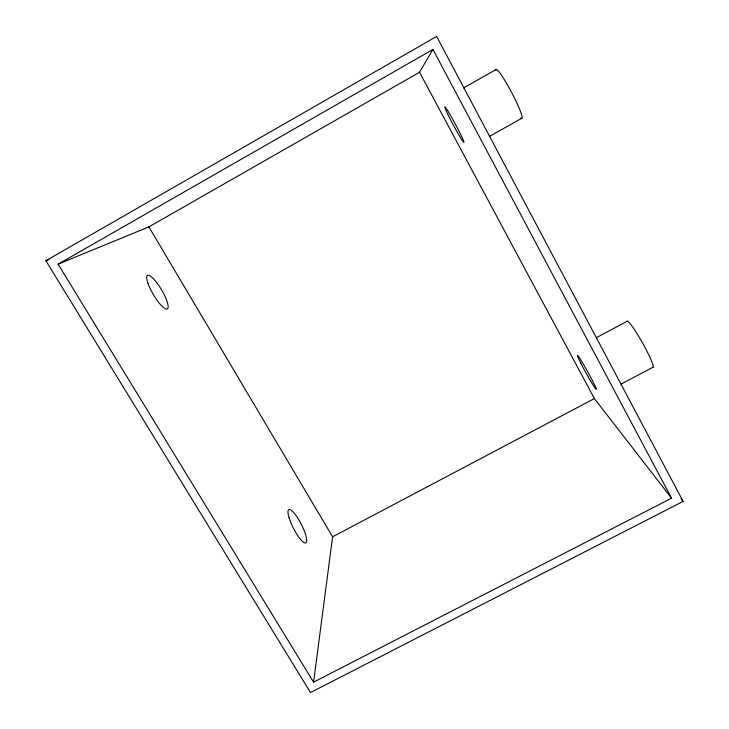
<?xml version="1.0" encoding="UTF-8"?>
<svg xmlns="http://www.w3.org/2000/svg" width="729" height="729" viewBox="0 0 729 729"><rect width="100%" height="100%" fill="white"/><g stroke="black" fill="none" stroke-linecap="round" stroke-linejoin="round"><path stroke-width="1.09" d="M313.57 682.153L332.606 536.808L148.871 226.892L58.11 264.162L313.57 682.153L671.564 498.18L432.926 49.454L58.11 264.162M148.871 226.892L419.539 72.271L432.926 49.454M45.872 260.727L436.635 36.45L683.128 501.397L310.49 692.55L45.872 260.727L49.062 259.497M463.608 87.908L496.121 69.474M489.35 136.46L521.691 118.326M596.44 337.673L627.304 321.188M621.035 384.11L653.148 367.152M332.606 536.808L594.39 398.581L671.564 498.18M680.995 498.736L683.128 501.397M419.539 72.271L594.39 398.581M626.913 321.544A26.426 2.788 60.7 0 1 642.477 342.867A26.426 2.788 60.7 0 1 652.646 367.307M495.848 70.157A27.584 3.016 62.2 0 1 511.922 93.002A27.584 3.016 62.2 0 1 520.889 117.961M147.932 283.244A19.492 4.748 59.4 0 0 166.504 309.087A19.492 4.748 59.4 0 0 157.838 284.091A19.492 4.748 59.4 0 0 147.932 283.244M289.094 517.754A18.708 4.401 63 0 0 305.305 543.014A18.708 4.401 63 0 0 297.678 517.936A18.708 4.401 63 0 0 289.094 517.754M580.867 363.27A19.273 1.011 61 0 0 596.14 389.304A19.273 1.011 61 0 0 583.719 364.801A19.273 1.011 61 0 0 580.867 363.27M448.499 115.629A20.111 1.093 61.8 0 0 463.872 142.419A20.111 1.093 61.8 0 0 450.868 116.02A20.111 1.093 61.8 0 0 448.499 115.629"/></g></svg>
